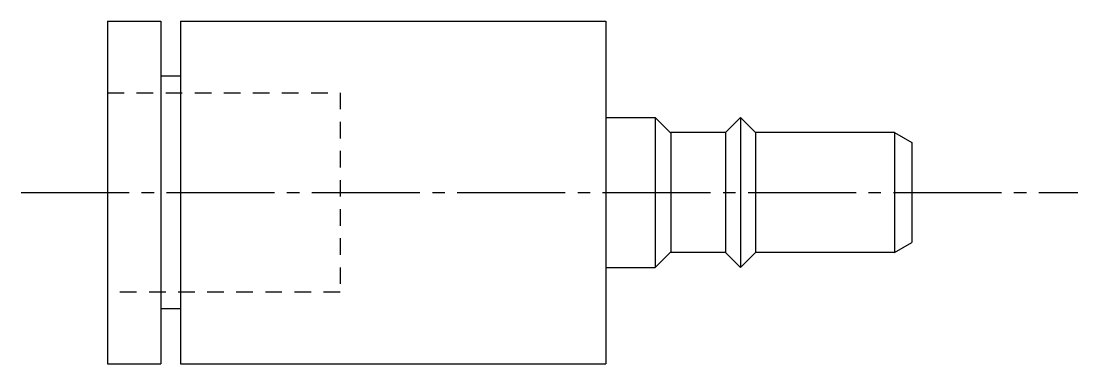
# Model space of a CAD drawing. Extents: x 10 to 148, y 10 to 119.
# Drawn here: x 116.22 to 148.02, y 108.97 to 119.27 of the extents above; entities outside this region: 2.
import ezdxf

# ---------------------------------------------------------------- set-up
doc = ezdxf.new("R2010")
doc.units = 0
doc.header["$LTSCALE"] = 0.25
doc.linetypes.add('CENTER', pattern=[17.5, 13, -1.5, 1.5, -1.5])
doc.linetypes.add('DASHED', pattern=[3.5, 2, -1.5])
doc.layers.get('0').update_dxf_attribs({"linetype": 'CONTINUOUS'})
doc.layers.add('CENTER', color=1, linetype='CENTER')

msp = doc.modelspace()

# ---------------------------------------------------------------- linework, layer by layer
at = {"linetype": 'CONTINUOUS'}
for p, q in [((118.82, 119.272), (118.82, 108.972)), ((118.82, 119.272), (120.42, 119.272)), ((120.42, 119.272), (120.42, 108.972)), ((121.02, 119.272), (133.82, 119.272)), ((121.02, 119.272), (121.02, 108.972)), ((133.82, 119.272), (133.82, 108.972)), ((121.02, 117.622), (120.42, 117.622)), ((133.82, 116.372), (135.303, 116.372)), ((135.303, 116.372), (135.303, 111.872)), ((135.303, 116.372), (135.77, 115.905)), ((137.87, 116.372), (137.42, 115.922)), ((137.87, 116.372), (137.87, 111.872)), ((137.87, 116.372), (138.32, 115.922)), ((137.42, 115.922), (135.77, 115.922)), ((135.77, 115.922), (135.77, 112.322)), ((137.42, 115.922), (137.42, 112.322)), ((138.32, 115.922), (138.32, 112.322)), ((142.5, 115.922), (138.32, 115.922)), ((142.5, 115.922), (142.5, 112.322)), ((142.5, 115.922), (143.02, 115.622)), ((143.02, 115.622), (143.02, 112.622)), ((142.5, 112.322), (143.02, 112.622)), ((135.303, 111.872), (135.77, 112.339)), ((137.42, 112.322), (135.77, 112.322)), ((137.87, 111.872), (137.42, 112.322)), ((137.87, 111.872), (138.32, 112.322)), ((142.5, 112.322), (138.32, 112.322)), ((133.82, 111.872), (135.303, 111.872)), ((121.02, 110.622), (120.42, 110.622)), ((118.82, 108.972), (120.42, 108.972)), ((121.02, 108.972), (133.82, 108.972))]:
    msp.add_line(p, q, dxfattribs=at)
at = {"color": 3, "linetype": 'DASHED'}
for p, q in [((118.82, 117.122), (125.82, 117.122)), ((125.82, 117.122), (125.82, 111.122)), ((125.82, 111.122), (118.82, 111.122))]:
    msp.add_line(p, q, dxfattribs=at)
for p, q in [((118.82, 116.697), (118.82, 116.697)), ((118.82, 114.122), (118.82, 114.122))]:
    msp.add_line(p, q)
at = {"layer": 'CENTER', "color": 1, "linetype": 'CENTER'}
msp.add_line((116.22, 114.122), (148.02, 114.122), dxfattribs=at)

# ---------------------------------------------------------------- texts
for s, p in [('MCPC6', (10, 25)), ('MCPC06', (10, 10))]:
    msp.add_text(s, height=4).set_placement(p)

doc.saveas('drawing.dxf')
